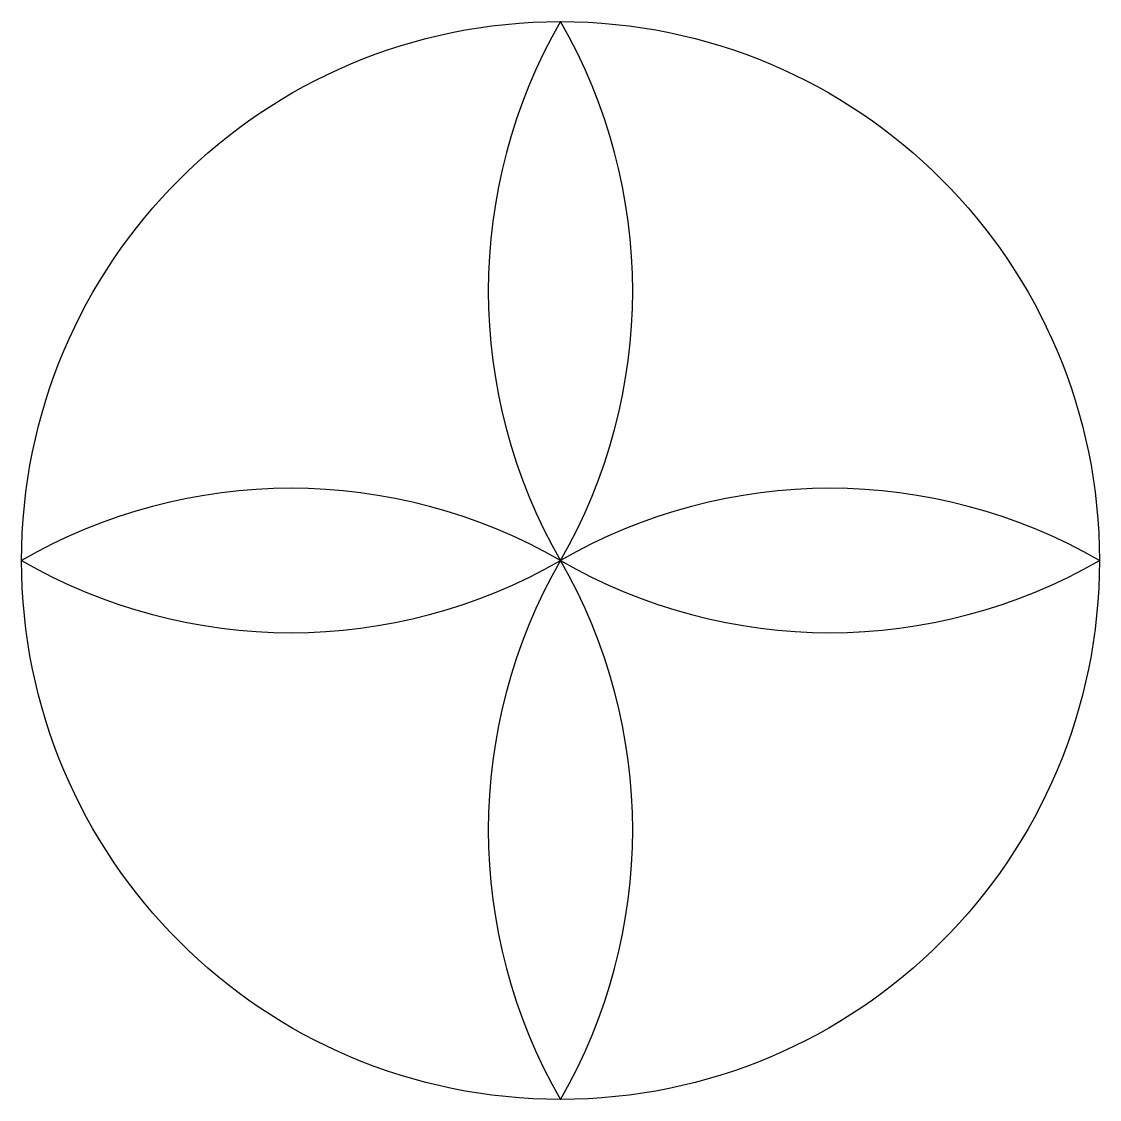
# Model space of a CAD drawing. Header units: millimetres. Extents: x 2285.8 to 2365.8, y 2124 to 2204.
import ezdxf

# ---------------------------------------------------------------- set-up
doc = ezdxf.new("R2010")
doc.units = ezdxf.units.MM

# ---------------------------------------------------------------- blocks, each defined once
blk = doc.blocks.new('*U2')
for centre, start, end in [((34.641, 0), 150, 210), ((-34.641, 0), 330, 30)]:
    blk.add_arc(centre, 40, start, end)
blk = doc.blocks.new('*U3')
at = {"color": 0, "linetype": 'ByBlock', "lineweight": -2, "transparency": 16777216}
blk.add_blockref('*U2', (2325.831, 2183.979), dxfattribs=at)
for p, rotation in [((2305.831, 2163.979), 89.99999999999997), ((2345.831, 2163.979), 270), ((2325.831, 2143.979), 180)]:
    blk.add_blockref('*U2', p, dxfattribs=dict(at, rotation=rotation))

msp = doc.modelspace()

# ---------------------------------------------------------------- linework, layer by layer
msp.add_circle((2325.831, 2163.979), 40)

# ---------------------------------------------------------------- block references
msp.add_blockref('*U3', (0, 0))

doc.saveas('drawing.dxf')
